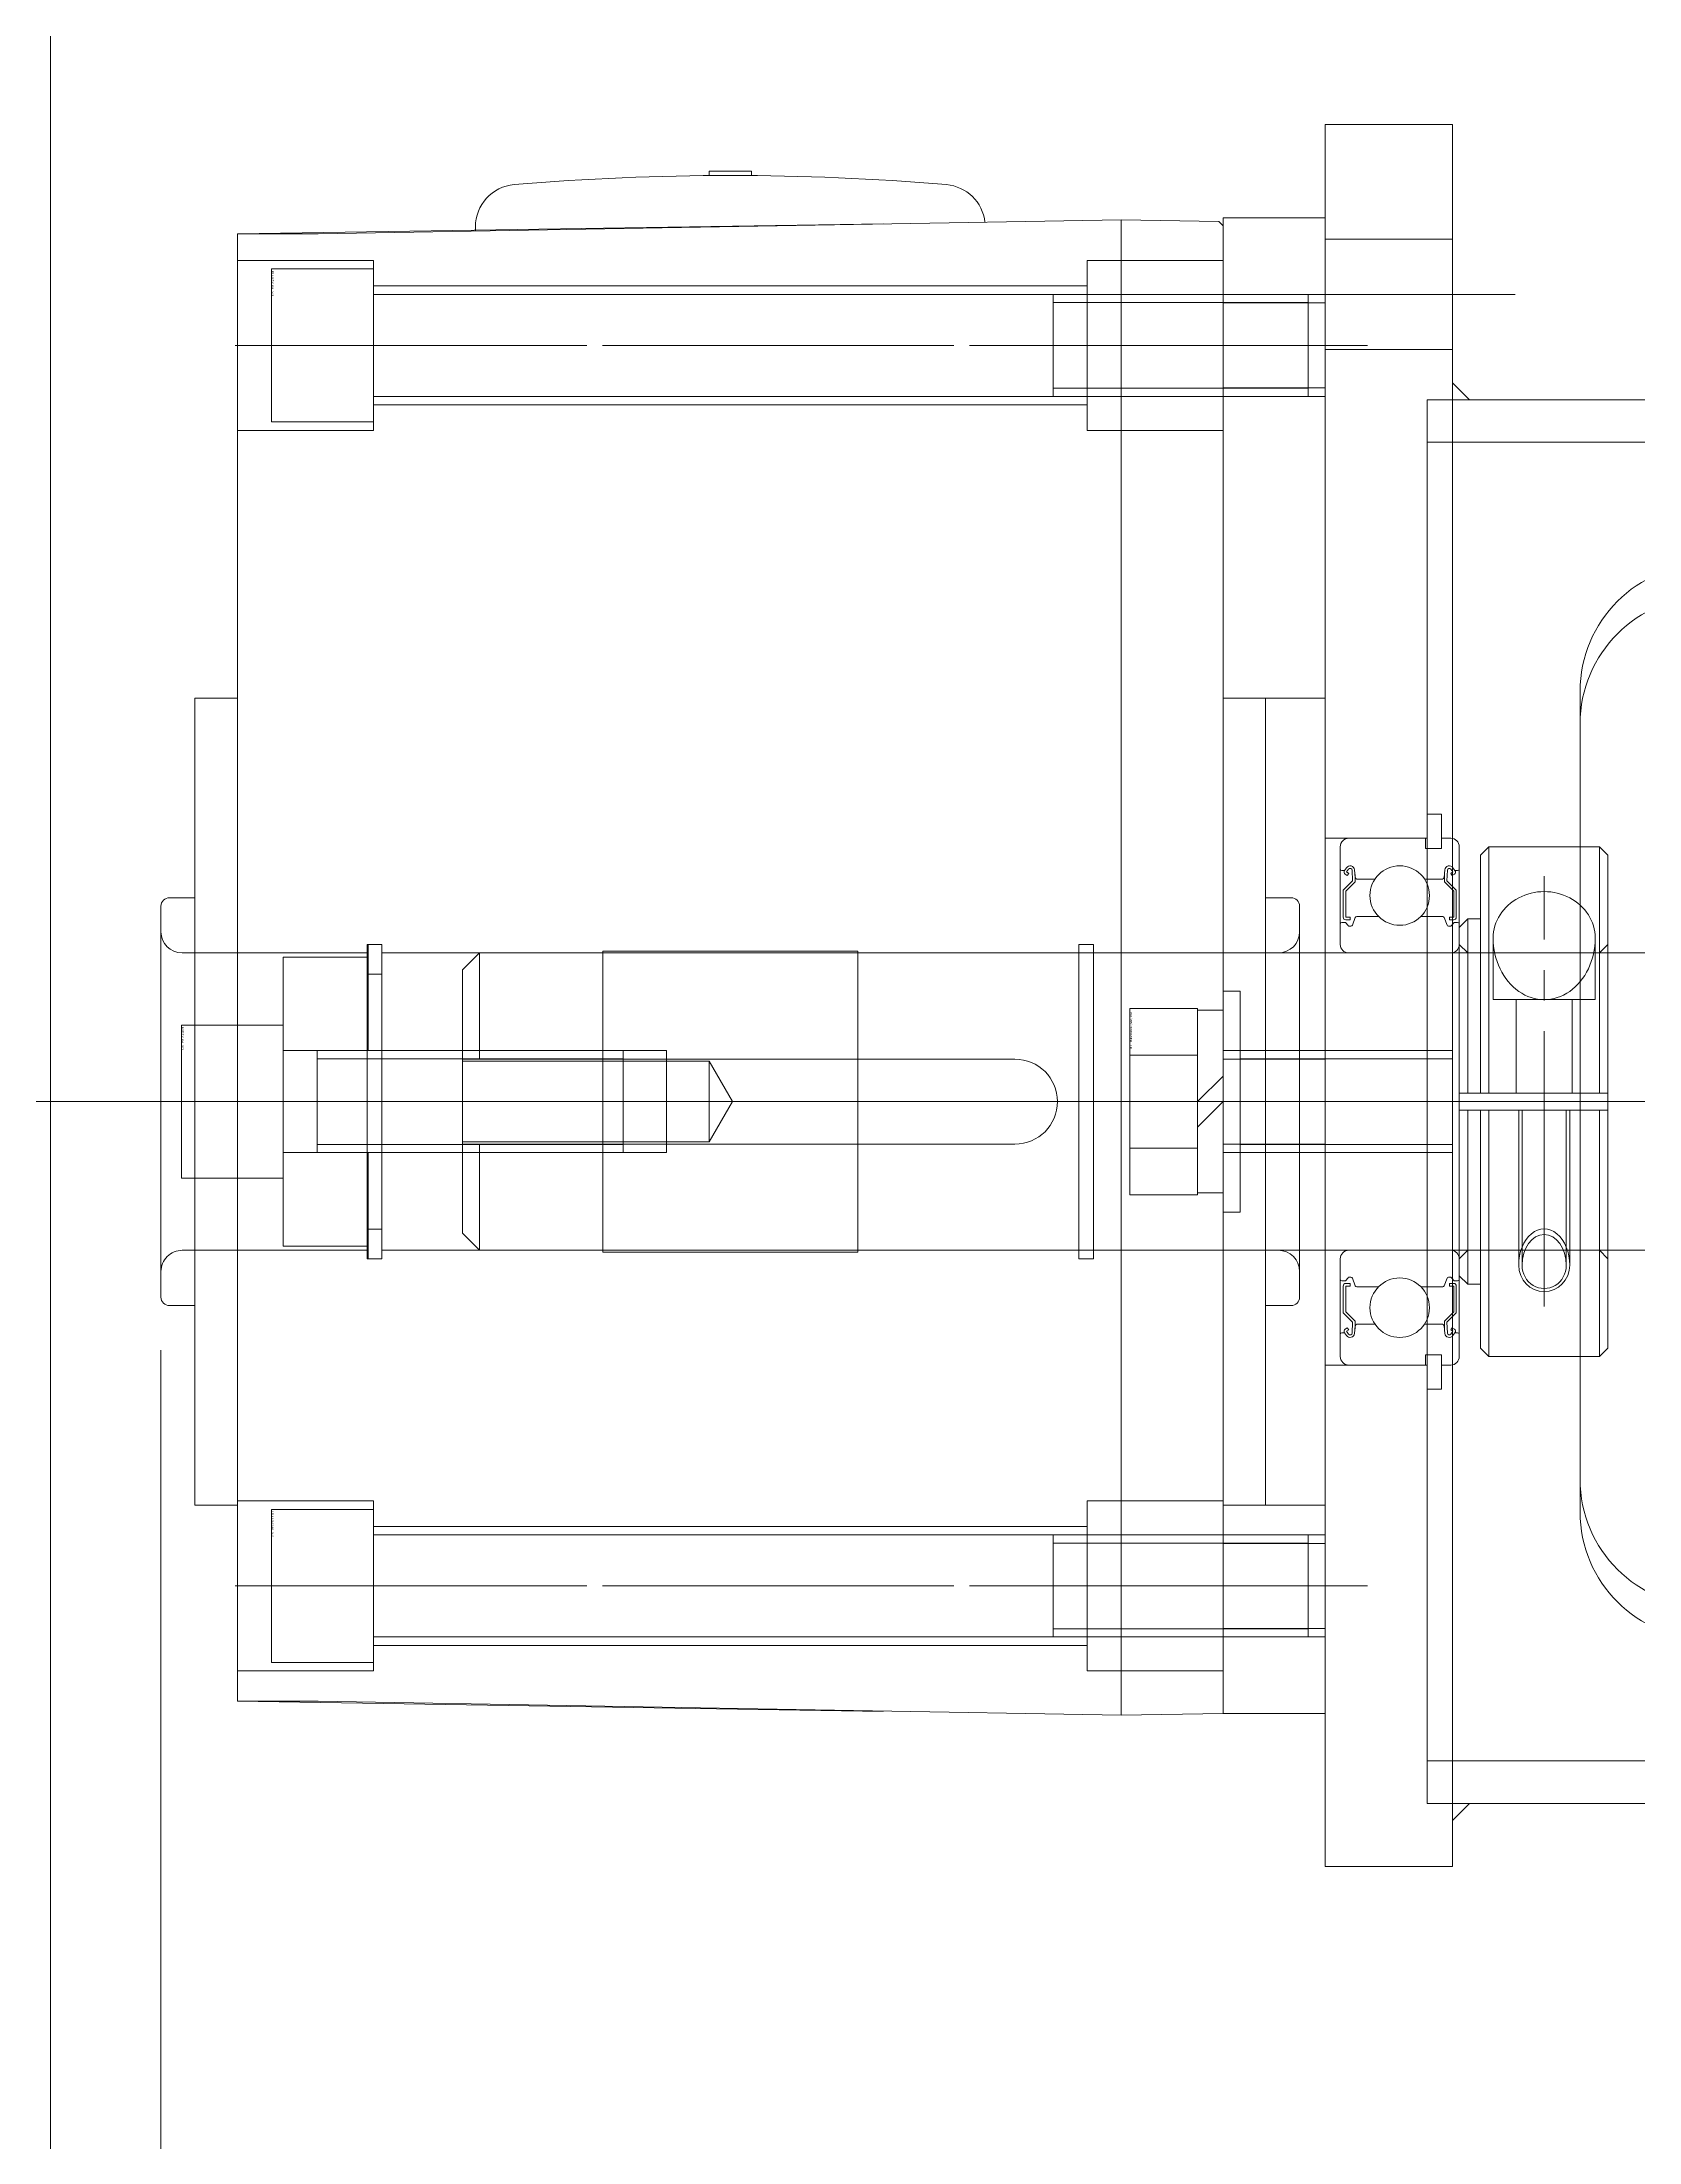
# Model space of a CAD drawing. Units: millimetres at full size. Extents: x -19442 to 19442, y -5866 to 5866.
# Drawn here: x -16420.2 to -16232.2, y 2126.7 to 2373.9 of the extents above; entities that cross this region are included whole.
import ezdxf
from ezdxf.enums import TextEntityAlignment as Align

# ---------------------------------------------------------------- set-up
doc = ezdxf.new("R2010")
doc.units = ezdxf.units.MM
doc.header["$LTSCALE"] = 3.6
doc.linetypes.add('CHAIN2', pattern=[12, 9, -1, 1, -1])
for name, color, linetype, lineweight in [('0-3_04_HIDDEN', 7, 'Continuous', 9), ('0-4_05_CENTER', 2, 'CHAIN2', 9), ('0-5_08_DIM', 3, 'Continuous', 9), ('0-6_0', 2, 'Continuous', 9), ('0-7_10_DRAFT', 1, 'Continuous', 9), ('0-8_03_かくれ線', 5, 'Continuous', 9), ('0-9_04_中心線', 4, 'CHAIN2', 9)]:
    doc.layers.add(name, color=color, linetype=linetype, lineweight=lineweight)
doc.styles.add('ＭＳ ゴシック', font='')
doc.styles.get('ＭＳ ゴシック').set_extended_font_data('MS Gothic')

# ---------------------------------------------------------------- blocks, each defined once
blk = doc.blocks.new('A$C1140449C_1')
at = {"layer": '0-4_05_CENTER'}
blk.add_line((668.35, 0), (-668.35, 0), dxfattribs=at)
at = {"layer": '0-6_0', "color": 134}
blk.add_lwpolyline([(598, -598), (-598, -598), (-598, 598), (598, 598)], close=True, dxfattribs=at)
blk = doc.blocks.new('A$C01295FB4_1')
at = {"layer": '0-6_0'}
blk.add_blockref('A$C1140449C_1', (0, 0), dxfattribs=at)
blk = doc.blocks.new('A$C038C65EF_1')
at = {"layer": '0-3_04_HIDDEN'}
for p, q in [((-180, 101.5), (-165, 101.5)), ((-180, 88.5), (-165, 88.5)), ((-165, 82.6), (-168, 82.6)), ((-168, -82.6), (-168, 82.6)), ((-15, 82.6), (-12, 82.6)), ((-12, -82.6), (-12, 82.6)), ((-168, 77.6), (-12, 77.6)), ((-12, 44.891), (0, 44.891)), ((-12, 43.641), (0, 43.641)), ((-12, 34.141), (0, 34.141)), ((-12, 32.891), (0, 32.891)), ((-168, 31), (-180, 31)), ((-168, -31), (-180, -31)), ((-12, -32.891), (0, -32.891)), ((-12, -34.141), (0, -34.141)), ((-12, -43.641), (0, -43.641)), ((-12, -44.891), (0, -44.891)), ((-168, -77.6), (-12, -77.6)), ((-165, -82.6), (-168, -82.6)), ((-15, -82.6), (-12, -82.6))]:
    blk.add_line(p, q, dxfattribs=at)
at = {"layer": '0-4_05_CENTER'}
for p, q in [((-22.366, 100), (7.26, 100)), ((-157.634, 95), (-187.26, 95)), ((-16.143, 38.891), (4.119, 38.891)), ((6, 0), (-186.302, 0)), ((-16.143, -38.891), (4.119, -38.891)), ((-22.366, -100), (7.26, -100))]:
    blk.add_line(p, q, dxfattribs=at)
at = {"layer": '0-6_0', "color": 134}
for p, q in [((-15, 82.6), (-165, 82.6)), ((-135, 63.275), (-45, 63.275)), ((-135, 59.445), (-45, 59.445)), ((-150, -48.275), (-150, 48.275)), ((-30, 48.275), (-30, -48.275)), ((-45, -59.445), (-135, -59.445)), ((-45, -63.275), (-135, -63.275)), ((-15, -82.6), (-165, -82.6))]:
    blk.add_line(p, q, dxfattribs=at)
for points in [[(-180, 115), (-165, 115), (-165, -90), (-180, -90)], [(-15, -115), (0, -115), (0, 115), (-15, 115)]]:
    blk.add_lwpolyline(points, close=True, dxfattribs=at)
at = {"layer": '0-6_0', "color": 3}
for points in [[(-165, 82.6), (-163, 82.6), (-163, 82.6), (-165, 84.6)], [(-15, 82.6), (-17, 82.6), (-17, 82.6), (-15, 84.6)], [(-165, -82.6), (-163, -82.6), (-163, -82.6), (-165, -84.6)], [(-15, -82.6), (-17, -82.6), (-17, -82.6), (-15, -84.6)]]:
    blk.add_lwpolyline(points, close=True, dxfattribs=at)
at = {"layer": '0-6_0', "color": 134}
for centre, start, end in [((-135, 48.275), 90, 180), ((-45, 48.275), 0, 90), ((-135, 44.445), 90, 180), ((-45, 44.445), 0, 90), ((-135, -44.445), 180, 270), ((-45, -44.445), 270, 0), ((-135, -48.275), 180, 270), ((-45, -48.275), 270, 0)]:
    blk.add_arc(centre, 15, start, end, dxfattribs=at)
blk = doc.blocks.new('GM-SHYF-RH 0.4kW、1／160、＊＊V、60Hzc_1')
at = {"layer": '0-6_0'}
for p, q in [((0, -15.771), (0, 72.01)), ((12, 72.22), (106.5, 70.57)), ((106.5, 70.57), (116, 70.57)), ((116, 70.57), (116, -15.771)), ((121, 47.5), (116, 47.5)), ((121, 47.5), (121, -47.5)), ((124, 24), (121, 24)), ((125, -23), (125, 23)), ((12, -15.771), (12, -103.763)), ((116, -15.771), (116, -102.113)), ((124, -24), (121, -24)), ((121, -47.5), (116, -47.5)), ((0.5, -103.562), (12, -103.763)), ((12, -103.762), (106.5, -102.113)), ((88, -102.939), (88, -102.436)), ((106.5, -102.113), (116, -102.113)), ((55.5, -109.5), (55.5, -108.989)), ((55.5, -109.5), (60.5, -109.5)), ((60.5, -109.5), (60.5, -108.989))]:
    blk.add_line(p, q, dxfattribs=at)
for points in [[(0, 72.01), (12, 72.22), (12, -15.771)], [(0, -15.771), (0, -103.053), (0.5, -103.562)]]:
    blk.add_lwpolyline(points, dxfattribs=at)
for centre, radius, start, end in [((124, 23), 1, 0, 90), ((124, -23), 1, 270, 0), ((33, -102.939), 5, 186.2447, 265.13859), ((83, -102.939), 5, 274.86141, 0), ((58, 191), 300, 265.13859, 270), ((58, 191), 300, 270, 274.86141)]:
    blk.add_arc(centre, radius, start, end, dxfattribs=at)
at = {"layer": '0-8_03_かくれ線'}
for p, q in [((16, 64), (100, 64)), ((16, 50), (100, 50)), ((-5, -47.5), (-5, 47.5)), ((-5, 47.5), (0, 47.5)), ((-9, -23), (-9, 23)), ((-8, 24), (-5, 24)), ((15.25, 17.5), (-6.5, 17.5)), ((17, 18.5), (15.25, 18.5)), ((15.25, 18.5), (15.25, -18.5)), ((17, 18.5), (17, -18.5)), ((17, 17.5), (43, 17.5)), ((43, 17.7), (73, 17.7)), ((73, 17.7), (73, -17.7)), ((73, 17.5), (99, 17.5)), ((99, 18.5), (100.75, 18.5)), ((99, 18.5), (99, -18.5)), ((100.75, 18.5), (100.75, -18.5)), ((100.75, 17.5), (122.5, 17.5)), ((15.25, -17.5), (-6.5, -17.5)), ((17, -18.5), (15.25, -18.5)), ((17, -17.5), (43, -17.5)), ((73, -17.5), (99, -17.5)), ((99, -18.5), (100.75, -18.5)), ((100.75, -17.5), (122.5, -17.5)), ((-8, -24), (-5, -24)), ((-5, -47.5), (0, -47.5)), ((16, -82), (100, -82)), ((16, -96), (100, -96))]:
    blk.add_line(p, q, dxfattribs=at)
for points in [[(0, 67), (16, 67), (16, 47), (0, 47)], [(116, 67), (100, 67), (100, 47), (116, 47)], [(43, 17.7), (43, -17.7), (73, -17.7)], [(0, -79), (16, -79), (16, -99), (0, -99)], [(116, -79), (100, -79), (100, -99), (116, -99)]]:
    blk.add_lwpolyline(points, dxfattribs=at)
for centre, radius, start, end in [((-8, 23), 1, 90, 180), ((-6.5, 20), 2.5, 180, 270), ((122.5, 20), 2.5, 270, 0), ((-6.5, -20), 2.5, 90, 180), ((122.5, -20), 2.5, 0, 90), ((-8, -23), 1, 180, 270)]:
    blk.add_arc(centre, radius, start, end, dxfattribs=at)
at = {"layer": '0-9_04_中心線'}
for p, q in [((-2.543, 57), (118.757, 57)), ((125, 0), (-9, 0)), ((-2.543, -89), (118.757, -89))]:
    blk.add_line(p, q, dxfattribs=at)
blk = doc.blocks.new('A$C637E4DAF_1')
at = {"layer": '0-3_04_HIDDEN'}
for p, q in [((0, 63), (12, 63)), ((0, 62), (12, 62)), ((0, 52), (12, 52)), ((0, 51), (12, 51)), ((0, 47.5), (12, 47.5)), ((0, 6), (12, 6)), ((0, 5), (12, 5)), ((0, -5), (12, -5)), ((0, -6), (12, -6)), ((0, -47.5), (12, -47.5)), ((0, -83), (12, -83)), ((0, -84), (12, -84)), ((0, -94), (12, -94)), ((0, -95), (12, -95))]:
    blk.add_line(p, q, dxfattribs=at)
at = {"layer": '0-4_05_CENTER'}
for p, q in [((-5, 57), (17, 57)), ((-5, 0), (17, 0)), ((-5, -89), (17, -89))]:
    blk.add_line(p, q, dxfattribs=at)
at = {"layer": '0-6_0', "color": 134}
blk.add_lwpolyline([(0, -104), (12, -104), (12, 72), (0, 72)], close=True, dxfattribs=at)
at = {"layer": '0-7_10_DRAFT'}
blk.add_line((0, 0), (12, 0), dxfattribs=at)
blk = doc.blocks.new('A$C04153C8E_1')
at = {"layer": '0-6_0'}
for points in [[(0, 18.5), (-1.6, 18.5), (-1.6, 15), (0, 15)], [(0, -18.5), (-1.6, -18.5), (-1.6, -15), (0, -15)]]:
    blk.add_lwpolyline(points, close=True, dxfattribs=at)
at = {"layer": '0-7_10_DRAFT'}
blk.add_line((0, 0), (-1.6, 0), dxfattribs=at)
blk = doc.blocks.new('A$C564416E9_1')
at = {"layer": '0-6_0'}
for points in [[(0, 17), (-10, 17), (-10, 6), (0, 6)], [(0, -17), (-10, -17), (-10, -6), (0, -6)]]:
    blk.add_lwpolyline(points, close=True, dxfattribs=at)
at = {"layer": '0-7_10_DRAFT'}
blk.add_line((-10, 0), (0, 0), dxfattribs=at)
blk = doc.blocks.new('A$C415A6936_1')
at = {"layer": '0-3_04_HIDDEN', "linetype": 'CHAIN2'}
blk.add_line((0, -41.5), (0, 13.5), dxfattribs=at)
at = {"layer": '0-3_04_HIDDEN'}
for p, q in [((9, 0), (-9, 0)), ((-6, -40), (-6, 0)), ((6, -40), (6, 0)), ((-6, -4), (6, -4)), ((-5.053, -40), (-5.053, -4)), ((5.053, -40), (5.053, -4)), ((-6, -40), (6, -40))]:
    blk.add_line(p, q, dxfattribs=at)
blk.add_lwpolyline([(9, 0), (9, 12), (-9, 12), (-9, 0)], dxfattribs=at)
at = {"layer": '0-7_10_DRAFT', "style": 'ＭＳ ゴシック', "width": 1.9}
blk.add_text('CS-M12x40L', height=0.2199, dxfattribs=at).set_placement((6.067, 11.658), align=Align.BOTTOM_LEFT)
blk = doc.blocks.new('A$C38C82FDE_1')
at = {"layer": '0-3_04_HIDDEN'}
for p, q in [((1, 17.5), (-1, 15.5)), ((279, 17.5), (1, 17.5)), ((1, 5), (1, 17.5)), ((-1, 15.5), (-1, -15.5)), ((23, 6), (-1, 6)), ((64, 5), (-1, 5)), ((23, -6), (23, 6)), ((28, 4.75), (30.742, 0)), ((30.742, 0), (28, -4.75)), ((28, -4.75), (-1, -4.75)), ((64, -5), (-1, -5)), ((23, -6), (-1, -6)), ((1, -5), (1, -17.5)), ((-1, -15.5), (1, -17.5)), ((279, -17.5), (1, -17.5))]:
    blk.add_line(p, q, dxfattribs=at)
blk.add_lwpolyline([(28, -4.75), (28, 4.75), (-1, 4.75)], dxfattribs=at)
for start, end in [(0, 90), (270, 0)]:
    blk.add_arc((64, 0), 5, start, end, dxfattribs=at)
at = {"layer": '0-4_05_CENTER'}
blk.add_line((1444.362, 0), (-6, 0), dxfattribs=at)
blk = doc.blocks.new('A$C4DE534E5_2')
at = {"layer": '0-3_04_HIDDEN', "linetype": 'CHAIN2'}
blk.add_line((0, -27.009), (0, 15.354), dxfattribs=at)
at = {"layer": '0-3_04_HIDDEN'}
for p, q in [((-10.97, 13), (10.97, 13)), ((-10.97, 5), (-10.97, 13)), ((-5.485, 5), (-5.485, 13)), ((5.485, 5), (5.485, 13)), ((10.97, 5), (10.97, 13)), ((-10.97, 5), (10.97, 5)), ((-10.75, 5), (-10.75, 2)), ((0, 2), (-3, 5)), ((0, 5), (3, 2)), ((10.75, 2), (10.75, 5)), ((-13, 2), (13, 2)), ((-13, 2), (-13, 0)), ((-13, 0), (13, 0)), ((-6, -25), (-6, 0)), ((-5.053, -25), (-5.053, 0)), ((5.053, -25), (5.053, 0)), ((6, -25), (6, 0)), ((13, 0), (13, 2)), ((-6, -25), (6, -25))]:
    blk.add_line(p, q, dxfattribs=at)
at = {"layer": '0-7_10_DRAFT', "style": 'ＭＳ ゴシック', "width": 1.8}
blk.add_text('BT-M12x30L,SW,PW', height=0.2199, dxfattribs=at).set_placement((6.19, 12.658), align=Align.BOTTOM_LEFT)
blk = doc.blocks.new('A$C169F6710_1')
at = {"layer": '0-3_04_HIDDEN', "linetype": 'CHAIN2'}
blk.add_line((0, -111.5), (0, 13.5), dxfattribs=at)
at = {"layer": '0-3_04_HIDDEN'}
for p, q in [((9, 0), (-9, 0)), ((-6, -110), (-6, 0)), ((6, -110), (6, 0)), ((-6, -80), (6, -80)), ((-5.053, -110), (-5.053, -80)), ((5.053, -110), (5.053, -80)), ((-6, -110), (6, -110))]:
    blk.add_line(p, q, dxfattribs=at)
blk.add_lwpolyline([(9, 0), (9, 12), (-9, 12), (-9, 0)], dxfattribs=at)
at = {"layer": '0-7_10_DRAFT', "style": 'ＭＳ ゴシック', "width": 1.9}
blk.add_text('CS-M12x110L', height=0.2199, dxfattribs=at).set_placement((5.794, 11.658), align=Align.BOTTOM_LEFT)
blk = doc.blocks.new('SCSBN35-43c_1')
at = {"layer": '0-3_04_HIDDEN', "color": 2}
for p, q in [((-17.5, 16.5), (-18.5, 17.5)), ((17.5, 16.5), (18.5, 17.5)), ((-19.261, 16), (-12, 16)), ((-17.5, 1), (-17.5, 16.5)), ((-12, 4), (-12, 16)), ((17.5, 1), (17.5, 16.5)), ((-1, 13.3), (-12, 13.3)), ((19.261, 13), (1, 13)), ((19.261, 12.6), (1, 12.6)), ((-1, 6.7), (-12, 6.7)), ((19.261, 7.4), (1, 7.4)), ((19.261, 7), (1, 7)), ((-19.261, 4), (-12, 4)), ((-17.5, 1), (-18.5, 0)), ((17.5, 1), (18.5, 0))]:
    blk.add_line(p, q, dxfattribs=at)
at = {"layer": '0-4_05_CENTER'}
blk.add_line((24.114, 10), (-26.532, 10), dxfattribs=at)
at = {"layer": '0-6_0'}
for p, q in [((-30, 16.5), (-29, 17.5)), ((-29, 17.5), (29, 17.5)), ((-1, 0), (-1, 17.5)), ((1, 0), (1, 17.5)), ((30, 16.5), (29, 17.5)), ((-30, 16.5), (-30, 10)), ((-1, 16.5), (-30, 16.5)), ((30, 16.5), (1, 16.5)), ((30, 3.5), (30, 16.5)), ((-30, 3.5), (-30, 10)), ((-30, 3.5), (-29, 2.5)), ((-1, 3.5), (-30, 3.5)), ((-29, 2.5), (-1, 2.5)), ((-21.5, 2.5), (-21.5, 1)), ((30, 3.5), (1, 3.5)), ((1, 2.5), (29, 2.5)), ((21.5, 2.5), (21.5, 1)), ((30, 3.5), (29, 2.5)), ((-21.5, 1), (-20.5, 0)), ((-21.5, 1), (-1, 1)), ((20.5, 0), (-20.5, 0)), ((1, 1), (21.5, 1)), ((20.5, 0), (21.5, 1))]:
    blk.add_line(p, q, dxfattribs=at)
for centre, major_axis, ratio, start_param, end_param in [((-19.261, 10), (0, 6), 0.909509, 0, 3.1415927), ((-19.261, 10), (-7.261, 0), 0.826291, 1.5707963, 4.712389), ((19.261, 10), (4.295, 0), 0.69853, 1.5707963, 4.712389), ((19.261, 10), (-3.62, 0), 0.718155, 4.712389, 7.8539816), ((19.261, 10), (3.099, 0), 0.967954, 4.712389, 7.8539816), ((19.261, 10), (-2.735, 0), 0.950639, 1.5707963, 4.712389)]:
    blk.add_ellipse(centre, major_axis=major_axis, ratio=ratio, start_param=start_param, end_param=end_param, dxfattribs=at)
at = {"layer": '0-7_10_DRAFT'}
blk.add_line((0, 0), (0, 17.5), dxfattribs=at)
blk = doc.blocks.new('B6007ZZNRa_1')
at = {"layer": '0-6_0'}
for p, q in [((-3.78, 30), (-3.78, 18.5)), ((-2.78, 31), (-1.7, 31)), ((-1.7, 31), (-1.7, 29.805)), ((-1.7, 29.805), (0, 29.805)), ((0, 29.805), (0.2, 29.805)), ((0.2, 31), (9.22, 31)), ((0.2, 31), (0.2, 29.805)), ((10.22, 30), (10.22, 18.5)), ((-3.58, 27.2), (-3.28, 27.2)), ((-3.28, 27.2), (-3.049, 27.53)), ((-3.034, 27.028), (-2.803, 27.357)), ((-2.385, 27.234), (-2.338, 25.974)), ((-2.087, 27.272), (-2.008, 26.382)), ((8.527, 27.272), (8.448, 26.382)), ((8.825, 27.234), (8.778, 25.974)), ((9.474, 27.028), (9.243, 27.357)), ((9.72, 27.2), (9.489, 27.53)), ((10.02, 27.2), (9.72, 27.2)), ((-2.338, 25.974), (-3.438, 24.874)), ((-3.438, 24.874), (-3.438, 21.7)), ((-2.961, 26.61), (-3.206, 26.782)), ((-3.138, 24.75), (-3.138, 21.7)), ((-2.789, 26.855), (-3.034, 27.028)), ((-2.961, 26.61), (-2.789, 26.855)), ((-1.809, 26.2), (0.314, 26.2)), ((8.249, 26.2), (6.126, 26.2)), ((8.478, 26.721), (8.478, 25.85)), ((8.478, 25.85), (9.578, 24.75)), ((8.778, 25.974), (9.878, 24.874)), ((9.229, 26.855), (9.474, 27.028)), ((9.401, 26.61), (9.229, 26.855)), ((9.401, 26.61), (9.646, 26.782)), ((9.578, 24.75), (9.578, 21.7)), ((9.878, 24.874), (9.878, 21.7)), ((-3.58, 21.1), (-3.18, 21.1)), ((-3.18, 21.1), (-2.862, 20.721)), ((-2.618, 21.7), (-3.138, 21.7)), ((-3.138, 21.4), (-2.618, 21.4)), ((-2.709, 20.65), (-2.534, 20.65)), ((-2.618, 21.4), (-2.618, 21.7)), ((-2.346, 20.781), (-2.023, 21.668)), ((-1.835, 21.8), (0.721, 21.8)), ((8.275, 21.8), (5.719, 21.8)), ((8.786, 20.781), (8.463, 21.668)), ((9.149, 20.65), (8.974, 20.65)), ((9.62, 21.1), (9.302, 20.721)), ((10.02, 21.1), (9.62, 21.1)), ((-2.78, 17.5), (9.22, 17.5)), ((-3.78, -18.5), (-3.78, -30)), ((-2.78, -17.5), (9.22, -17.5)), ((10.22, -18.5), (10.22, -30)), ((-3.58, -21.1), (-3.18, -21.1)), ((-3.438, -24.874), (-3.438, -21.7)), ((-3.18, -21.1), (-2.862, -20.721)), ((-3.138, -21.4), (-2.618, -21.4)), ((-3.138, -24.75), (-3.138, -21.7)), ((-2.618, -21.7), (-3.138, -21.7)), ((-2.709, -20.65), (-2.534, -20.65)), ((-2.618, -21.4), (-2.618, -21.7)), ((-2.346, -20.781), (-2.023, -21.668)), ((-1.835, -21.8), (0.721, -21.8)), ((8.275, -21.8), (5.719, -21.8)), ((8.786, -20.781), (8.463, -21.668)), ((9.149, -20.65), (8.974, -20.65)), ((9.058, -21.4), (9.058, -21.7)), ((9.578, -21.4), (9.058, -21.4)), ((9.058, -21.7), (9.578, -21.7)), ((9.62, -21.1), (9.302, -20.721)), ((9.578, -24.75), (9.578, -21.7)), ((10.02, -21.1), (9.62, -21.1)), ((9.878, -24.874), (9.878, -21.7)), ((-2.338, -25.974), (-3.438, -24.874)), ((-2.961, -26.61), (-3.206, -26.782)), ((-2.038, -25.85), (-3.138, -24.75)), ((-2.789, -26.855), (-3.034, -27.028)), ((-3.034, -27.028), (-2.803, -27.357)), ((-2.961, -26.61), (-2.789, -26.855)), ((-2.385, -27.234), (-2.338, -25.974)), ((-2.087, -27.272), (-2.008, -26.382)), ((-2.038, -26.721), (-2.038, -25.85)), ((-1.809, -26.2), (0.314, -26.2)), ((8.249, -26.2), (6.126, -26.2)), ((8.527, -27.272), (8.448, -26.382)), ((8.478, -25.85), (9.578, -24.75)), ((8.478, -26.721), (8.478, -25.85)), ((8.778, -25.974), (9.878, -24.874)), ((8.825, -27.234), (8.778, -25.974)), ((9.401, -26.61), (9.229, -26.855)), ((9.229, -26.855), (9.474, -27.028)), ((9.474, -27.028), (9.243, -27.357)), ((9.401, -26.61), (9.646, -26.782)), ((-3.58, -27.2), (-3.28, -27.2)), ((-3.28, -27.2), (-3.049, -27.53)), ((9.72, -27.2), (9.489, -27.53)), ((10.02, -27.2), (9.72, -27.2)), ((-2.78, -31), (-1.7, -31)), ((-1.7, -29.805), (0, -29.805)), ((-1.7, -31), (-1.7, -29.805)), ((0, -29.805), (0.2, -29.805)), ((0.2, -31), (0.2, -29.805)), ((0.2, -31), (9.22, -31)), ((0.27, -31), (0.27, -31)), ((2.72, -31), (2.72, -31))]:
    blk.add_line(p, q, dxfattribs=at)
for points in [[(0, 29.805), (0, 33.85), (-1.7, 33.85), (-1.7, 31)], [(-2.038, 26.721), (-2.038, 25.85), (-3.138, 24.75)], [(9.578, 21.4), (9.058, 21.4), (9.058, 21.7), (9.578, 21.7)], [(0, -29.805), (0, -33.85), (-1.7, -33.85), (-1.7, -31)]]:
    blk.add_lwpolyline(points, dxfattribs=at)
for centre in [(3.22, 24.25), (3.22, -24.25)]:
    blk.add_circle(centre, 3.5, dxfattribs=at)
for centre, radius, start, end in [((-2.78, 30), 1, 90, 180), ((9.22, 30), 1, 0, 90), ((-3.58, 27.4), 0.2, 180, 270), ((-3.035, 27.027), 0.3, 144.93555, 235.03769), ((-2.615, 27.225), 0.53, 5.06514, 144.93555), ((-2.615, 27.225), 0.23, 2.13108, 144.93555), ((9.055, 27.225), 0.53, 35.06445, 174.93486), ((9.055, 27.225), 0.23, 35.06445, 177.86892), ((9.475, 27.027), 0.3, 304.96231, 35.06445), ((10.02, 27.4), 0.2, 270, 0), ((-1.809, 26.4), 0.2, 185.06514, 270), ((8.249, 26.4), 0.2, 270, 354.93486), ((-3.58, 20.9), 0.2, 90, 180), ((-3.138, 21.7), 0.3, 180, 270), ((-2.709, 20.85), 0.2, 219.99908, 270), ((-2.534, 20.85), 0.2, 270, 339.97033), ((-1.835, 21.6), 0.2, 90, 159.97033), ((8.275, 21.6), 0.2, 20.02967, 90), ((8.974, 20.85), 0.2, 200.02967, 270), ((9.149, 20.85), 0.2, 270, 320.00092), ((9.578, 21.7), 0.3, 270, 0), ((10.02, 20.9), 0.2, 0, 90), ((-2.78, 18.5), 1, 180, 270), ((9.22, 18.5), 1, 270, 0), ((-2.78, -18.5), 1, 90, 180), ((9.22, -18.5), 1, 0, 90), ((-3.58, -20.9), 0.2, 180, 270), ((-3.138, -21.7), 0.3, 90, 180), ((-2.709, -20.85), 0.2, 90, 140.00092), ((-2.534, -20.85), 0.2, 20.02967, 90), ((-1.835, -21.6), 0.2, 200.02967, 270), ((8.275, -21.6), 0.2, 270, 339.97033), ((8.974, -20.85), 0.2, 90, 159.97033), ((9.149, -20.85), 0.2, 39.99908, 90), ((9.578, -21.7), 0.3, 0, 90), ((10.02, -20.9), 0.2, 270, 0), ((-3.035, -27.027), 0.3, 124.96231, 215.06445), ((-1.809, -26.4), 0.2, 90, 174.93486), ((8.249, -26.4), 0.2, 5.06514, 90), ((9.475, -27.027), 0.3, 324.93555, 55.03769), ((-3.58, -27.4), 0.2, 90, 180), ((-2.615, -27.225), 0.53, 215.06445, 354.93486), ((-2.615, -27.225), 0.23, 215.06445, 357.86892), ((9.055, -27.225), 0.53, 185.06514, 324.93555), ((9.055, -27.225), 0.23, 182.13108, 324.93555), ((10.02, -27.4), 0.2, 0, 90), ((-2.78, -30), 1, 180, 270), ((9.22, -30), 1, 270, 0)]:
    blk.add_arc(centre, radius, start, end, dxfattribs=at)
at = {"layer": '0-7_10_DRAFT'}
for p, q in [((-3.78, 0), (10.22, 0)), ((0, 2.154), (0, -2.154))]:
    blk.add_line(p, q, dxfattribs=at)
blk = doc.blocks.new('A$C6C15682F_1')
at = {"layer": '0-3_04_HIDDEN'}
for name, p in [('A$C038C65EF_1', (-3, 0)), ('A$C38C82FDE_1', (-283.5, 0)), ('A$C04153C8E_1', (-294, 0)), ('A$C564416E9_1', (-295.6, 0))]:
    blk.add_blockref(name, p, dxfattribs=at)
for name, p, rotation in [('GM-SHYF-RH 0.4kW、1／160、＊＊V、60Hzc_1', (-195, 0), 180), ('A$C637E4DAF_1', (-183, 0), 180), ('A$C169F6710_1', (-295, 89), 90), ('SCSBN35-43c_1', (-167.22, 0), 270), ('A$C4DE534E5_2', (-193, 0), 90), ('A$C415A6936_1', (-305.6, 0), 90), ('A$C169F6710_1', (-295, -57), 90)]:
    blk.add_blockref(name, p, dxfattribs=dict(at, rotation=rotation))
at = {"layer": '0-3_04_HIDDEN', "xscale": -1}
blk.add_blockref('B6007ZZNRa_1', (-171, 0), dxfattribs=at)

msp = doc.modelspace()

# ---------------------------------------------------------------- linework, layer by layer
at = {"layer": '0-5_08_DIM'}
for q in [(-16406.172, 1394.908), (-16406.172, 1483.72)]:
    msp.add_line((-16406.172, 2219.937), q, dxfattribs=at)
at = {"layer": '0-6_0'}
for p, q in [((-16397.172, 2351.3), (-16321.172, 2352.505)), ((-16397.172, 2351.3), (-16397.172, 2178.617)), ((-16402.172, 2296.687), (-16402.172, 2201.687)), ((-16406.172, 2272.187), (-16406.172, 2226.187)), ((-16321.172, 2177.411), (-16397.172, 2178.617))]:
    msp.add_line(p, q, dxfattribs=at)

# ---------------------------------------------------------------- block references
at = {"layer": '0-3_04_HIDDEN'}
msp.add_blockref('A$C6C15682F_1', (-16086.172, 2249.187), dxfattribs=at)
at = {"layer": '0-6_0'}
msp.add_blockref('A$C01295FB4_1', (-15821.172, 2249.187), dxfattribs=at)

doc.saveas('drawing.dxf')
